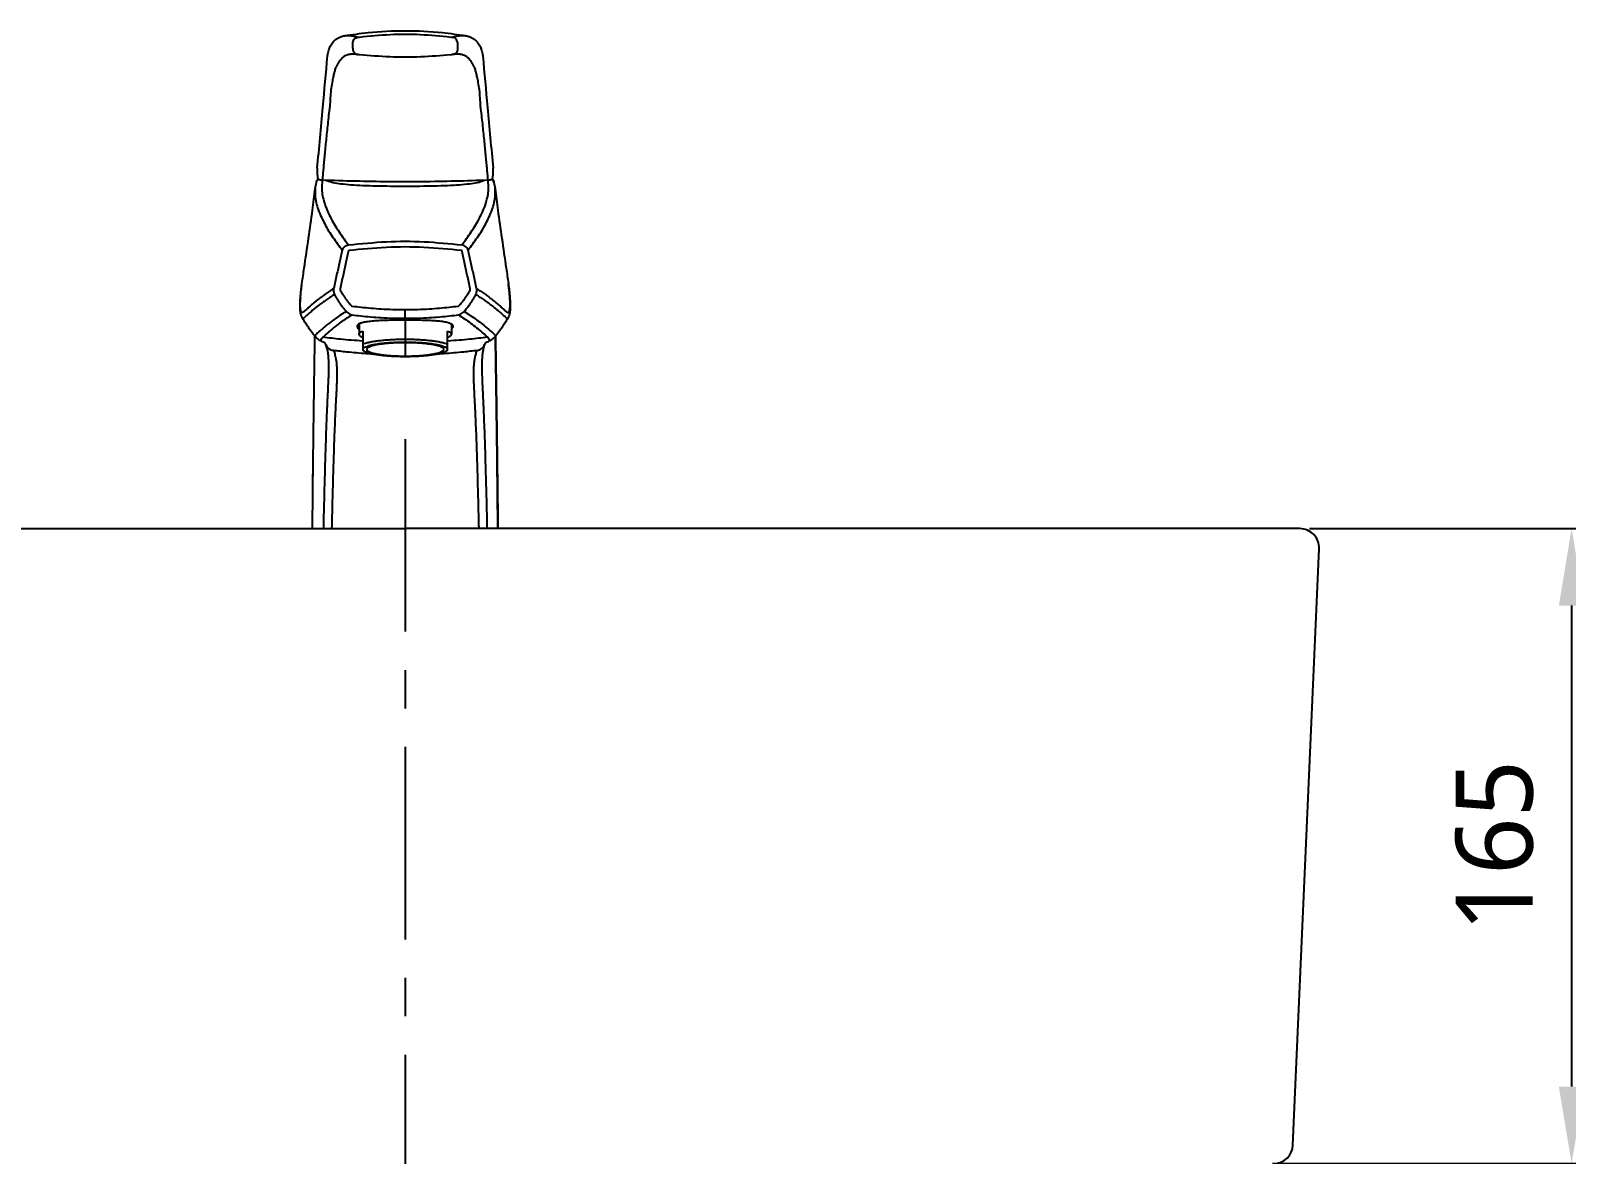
# Model space of a CAD drawing. Extents: x 0 to 3100, y 0 to 2191.
# Drawn here: x 1102.7 to 1501.7, y 717 to 1009 of the extents above; entities that cross this region are included whole.
import ezdxf

# ---------------------------------------------------------------- set-up
doc = ezdxf.new("R2010")
doc.units = 0
doc.header["$LTSCALE"] = 20
doc.header["$MEASUREMENT"] = 0
doc.linetypes.add('CENTER', pattern=[2, 1.25, -0.25, 0.25, -0.25])
doc.layers.get('0').update_dxf_attribs({"linetype": 'CONTINUOUS'})
doc.layers.get('DEFPOINTS').update_dxf_attribs({"linetype": 'CONTINUOUS'})
doc.layers.add('3', color=3, linetype='CONTINUOUS')
doc.layers.add('7', color=7, linetype='CONTINUOUS')
doc.styles.get("Standard").update_dxf_attribs({"font": 'NanumGothic.ttf'})
doc.dimstyles.get("Standard").update_dxf_attribs({"dimtxt": 2.5, "dimasz": 2, "dimexe": 2, "dimexo": 1, "dimgap": 1.5, "dimtad": 1, "dimdec": 0, "dimlfac": 10, "dimrnd": 0.5, "dimzin": 0, "dimdsep": 46, "dimtxsty": 'Standard', "dimcen": 0, "dimclrt": 2, "dimadec": 0, "dimazin": 0, "dimtfac": 1, "dimtdec": 0, "dimtmove": 0, "dimatfit": 3, "dimfxl": 1, "dimtolj": 1, "dimtzin": 0, "dimarcsym": 0})

# ---------------------------------------------------------------- blocks, each defined once
blk = doc.blocks.new('*D18')
at = {"color": 3, "lineweight": -2, "transparency": 16777216}
for p, q in [((1435, 879.64), (1721.5, 879.64)), ((1701.5, 859.64), (1701.5, 139.67)), ((1500, 119.67), (1721.5, 119.67))]:
    blk.add_line(p, q, dxfattribs=at)
at = {"color": 3, "transparency": 16777216}
for points in [[(1698.17, 859.64), (1704.84, 859.64), (1701.5, 879.64)], [(1698.17, 139.67), (1704.84, 139.67), (1701.5, 119.67)]]:
    blk.add_solid(points, dxfattribs=at)
at = {"layer": 'DEFPOINTS', "color": 0, "transparency": 16777216}
for p in [(1435, 879.64), (1500, 119.67), (1701.5, 119.67)]:
    blk.add_point(p, dxfattribs=at)
at = {"color": 2, "transparency": 16777216, "insert": (1681.5, 499.65), "char_height": 20, "attachment_point": 5, "rotation": 90}
blk.add_mtext('\\A1;760', dxfattribs=at)
blk = doc.blocks.new('*D19')
at = {"color": 3, "lineweight": -2, "transparency": 16777216}
for p, q in [((1435, 879.64), (1523.14, 879.64)), ((1503.14, 859.64), (1503.14, 734.64)), ((1425.37, 714.64), (1523.14, 714.64))]:
    blk.add_line(p, q, dxfattribs=at)
at = {"color": 3, "transparency": 16777216}
for points in [[(1499.81, 859.64), (1506.48, 859.64), (1503.14, 879.64)], [(1499.81, 734.64), (1506.48, 734.64), (1503.14, 714.64)]]:
    blk.add_solid(points, dxfattribs=at)
at = {"layer": 'DEFPOINTS', "color": 0, "transparency": 16777216}
for p in [(1435, 879.64), (1425.37, 714.64), (1503.14, 714.64)]:
    blk.add_point(p, dxfattribs=at)
at = {"color": 2, "transparency": 16777216, "insert": (1483.14, 797.14), "char_height": 20, "attachment_point": 5, "rotation": 90}
blk.add_mtext('\\A1;165', dxfattribs=at)
blk = doc.blocks.new('*D48')
at = {"layer": '3', "color": 3, "lineweight": -2, "transparency": 16777216}
for p, q in [((1435, 879.64), (1640.08, 879.64)), ((1627.08, 599.62), (1627.08, 859.64)), ((1307.63, 579.62), (1640.08, 579.62))]:
    blk.add_line(p, q, dxfattribs=at)
at = {"layer": '3', "color": 3, "transparency": 16777216}
for points in [[(1623.74, 859.64), (1630.41, 859.64), (1627.08, 879.64)], [(1623.74, 599.62), (1630.41, 599.62), (1627.08, 579.62)]]:
    blk.add_solid(points, dxfattribs=at)
at = {"layer": 'DEFPOINTS', "color": 0, "transparency": 16777216}
for p in [(1435, 879.64), (1627.08, 879.64), (1307.63, 579.62)]:
    blk.add_point(p, dxfattribs=at)
at = {"layer": '3', "color": 2, "transparency": 16777216, "insert": (1607.08, 729.63), "char_height": 20, "attachment_point": 5, "rotation": 90}
blk.add_mtext('\\A1;300', dxfattribs=at)
blk = doc.blocks.new('*D49')
at = {"layer": '3', "color": 3, "lineweight": -2, "transparency": 16777216}
for p, q in [((1435, 879.64), (1571.89, 879.64)), ((1558.89, 539.62), (1558.89, 859.64)), ((1224.77, 519.62), (1571.89, 519.62))]:
    blk.add_line(p, q, dxfattribs=at)
at = {"layer": '3', "color": 3, "transparency": 16777216}
for points in [[(1555.55, 859.64), (1562.22, 859.64), (1558.89, 879.64)], [(1555.55, 539.62), (1562.22, 539.62), (1558.89, 519.62)]]:
    blk.add_solid(points, dxfattribs=at)
at = {"layer": 'DEFPOINTS', "color": 0, "transparency": 16777216}
for p in [(1435, 879.64), (1558.89, 879.64), (1224.77, 519.62)]:
    blk.add_point(p, dxfattribs=at)
at = {"layer": '3', "color": 2, "transparency": 16777216, "insert": (1538.89, 699.63), "char_height": 20, "attachment_point": 5, "rotation": 90}
blk.add_mtext('\\A1;360', dxfattribs=at)

msp = doc.modelspace()

# ---------------------------------------------------------------- linework, layer by layer
at = {"color": 2, "linetype": 'CENTER', "ltscale": 2}
msp.add_line((1200, 902.89281, 44.71601), (1200, 422.35866, 44.71601), dxfattribs=at)
at = {"color": 7}
for p, q in [((967.5, 879.64281, 44.71601), (1200, 879.64281, 44.71601)), ((1432.5, 879.64281, 44.71601), (1200, 879.64281, 44.71601)), ((1430.70933, 719.42411, 44.71601), (1437.49522, 874.42411, 44.71601))]:
    msp.add_line(p, q, dxfattribs=at)
for centre, start, end in [((1432.5, 874.64281, 44.71601), 357.4931953, 90), ((1425.71411, 719.64281, 44.71601), 270, 357.4931953)]:
    msp.add_arc(centre, 5, start, end, dxfattribs=at)
at = {"layer": '7'}
for p, q in [((1187.18917, 1002.90912, 44.71601), (1187.18688, 1002.90938, 44.71601)), ((1187.6079, 1002.85031, 44.71601), (1187.60895, 1002.85014, 44.71601)), ((1212.39199, 1002.85031, 44.71601), (1212.39105, 1002.85015, 44.71601)), ((1212.81315, 1002.9094, 44.71601), (1212.81095, 1002.90916, 44.71601)), ((1220.16413, 1002.51776, 44.71601), (1220.16612, 1002.49998, 44.71601)), ((1176.63197, 968.00033, 44.71601), (1176.63184, 967.99925, 44.71601)), ((1176.9496, 969.64012, 44.71601), (1176.95173, 969.64784, 44.71601)), ((1223.05039, 969.64014, 44.71601), (1223.04839, 969.64742, 44.71601)), ((1223.36816, 967.99926, 44.71601), (1223.36803, 968.00034, 44.71601)), ((1173.18209, 943.36229, 44.71601), (1173.18271, 943.36661, 44.71601)), ((1226.81743, 943.36565, 44.71601), (1226.81729, 943.36661, 44.71601)), ((1172.77182, 939.46341, 44.71601), (1172.77176, 939.46246, 44.71601)), ((1172.79635, 939.67907, 44.71601), (1172.77182, 939.46341, 44.71601)), ((1227.2282, 939.46311, 44.71601), (1227.20367, 939.67879, 44.71601)), ((1227.22825, 939.46221, 44.71601), (1227.2282, 939.46311, 44.71601)), ((1173.37417, 934.1679, 44.71601), (1173.374, 934.16816, 44.71601)), ((1200, 934.30032, 44.71601), (1200, 936.57038, 44.71601)), ((1200, 934.30032, 44.71601), (1200, 924.31508, 44.71601)), ((1226.62584, 934.16793, 44.71601), (1226.62603, 934.16822, 44.71601)), ((1188, 932.82612, 44.71601), (1188, 930.16444, 44.71601)), ((1189, 930.99723, 44.71601), (1189, 926.22521, 44.71601)), ((1211, 926.22521, 44.71601), (1211, 930.99723, 44.71601)), ((1212, 932.82541, 44.71601), (1212, 930.16444, 44.71601)), ((1176.71248, 929.48559, 44.71601), (1176.71318, 929.48475, 44.71601)), ((1179.34623, 927.52248, 44.71601), (1179.35001, 927.51269, 44.71601)), ((1179.36756, 927.46642, 44.71601), (1179.37043, 927.45875, 44.71601)), ((1179.72696, 926.25267, 44.71601), (1179.73796, 926.20145, 44.71601)), ((1220.27305, 926.25266, 44.71601), (1220.26282, 926.2051, 44.71601)), ((1220.62957, 927.45875, 44.71601), (1220.63238, 927.46626, 44.71601)), ((1220.65017, 927.51315, 44.71601), (1220.65378, 927.52252, 44.71601)), ((1223.28751, 929.48558, 44.71601), (1223.28687, 929.48483, 44.71601))]:
    msp.add_line(p, q, dxfattribs=at)
for points in [[(1179.86705, 1002.75991, 44.71601), (1179.98239, 1003.38516, 44.71601), (1180.1387, 1003.97172, 44.71601), (1180.33884, 1004.53407, 44.71601), (1180.59133, 1005.08178, 44.71601), (1180.90815, 1005.61719, 44.71601), (1181.30275, 1006.13445, 44.71601), (1181.77846, 1006.6119, 44.71601), (1182.33686, 1007.03123, 44.71601), (1182.97692, 1007.37602, 44.71601), (1183.69226, 1007.63144, 44.71601), (1184.27104, 1007.75819, 44.71601)], [(1184.27106, 1007.75819, 44.71601), (1190.34912, 1008.56399, 44.71601), (1200.01063, 1009.04882, 44.71601), (1209.67199, 1008.56187, 44.71601), (1215.72894, 1007.75819, 44.71601)], [(1184.27106, 1007.7582, 44.71601), (1184.55118, 1007.79564, 44.71601), (1185.14929, 1007.82314, 44.71601), (1185.85138, 1007.77892, 44.71601), (1186.68427, 1007.6412, 44.71601), (1187.69269, 1007.37812, 44.71601)], [(1186.37945, 1004.47, 44.71601), (1186.39409, 1005.24945, 44.71601), (1186.4087, 1006.03906, 44.71601)], [(1186.4087, 1006.03906, 44.71601), (1186.54085, 1006.52029, 44.71601), (1186.8218, 1006.93215, 44.71601), (1187.22046, 1007.22905, 44.71601), (1187.69269, 1007.37812, 44.71601)], [(1187.69269, 1007.37812, 44.71601), (1187.72515, 1007.37416, 44.71601), (1187.78287, 1007.37426, 44.71601), (1187.86225, 1007.37841, 44.71601), (1187.95736, 1007.38616, 44.71601), (1188.06075, 1007.39668, 44.71601), (1188.16576, 1007.40908, 44.71601)], [(1188.16576, 1007.40908, 44.71601), (1196.0662, 1008.06847, 44.71601), (1203.93378, 1008.06848, 44.71601), (1211.83424, 1007.40908, 44.71601)], [(1211.83424, 1007.40908, 44.71601), (1211.93925, 1007.39668, 44.71601), (1212.04264, 1007.38616, 44.71601), (1212.13775, 1007.37841, 44.71601), (1212.21713, 1007.37426, 44.71601), (1212.27485, 1007.37416, 44.71601), (1212.30731, 1007.37812, 44.71601)], [(1212.30731, 1007.37812, 44.71601), (1213.31872, 1007.64184, 44.71601), (1214.15084, 1007.77917, 44.71601), (1214.85035, 1007.82314, 44.71601), (1215.44552, 1007.79598, 44.71601), (1215.72894, 1007.7582, 44.71601)], [(1213.5913, 1006.03906, 44.71601), (1213.45915, 1006.5203, 44.71601), (1213.1782, 1006.93216, 44.71601), (1212.77954, 1007.22906, 44.71601), (1212.30731, 1007.37812, 44.71601)], [(1213.5913, 1006.03906, 44.71601), (1213.60591, 1005.24938, 44.71601), (1213.62055, 1004.47002, 44.71601)], [(1215.72896, 1007.75819, 44.71601), (1216.3078, 1007.63143, 44.71601), (1217.02316, 1007.37598, 44.71601), (1217.66323, 1007.03118, 44.71601), (1218.22162, 1006.61182, 44.71601), (1218.69733, 1006.13436, 44.71601), (1219.09189, 1005.61713, 44.71601), (1219.40866, 1005.0818, 44.71601), (1219.66112, 1004.53416, 44.71601), (1219.86125, 1003.97189, 44.71601), (1220.01756, 1003.38538, 44.71601), (1220.13291, 1002.76014, 44.71601)], [(1177.14876, 973.29082, 44.71601), (1178.61586, 989.11336, 44.71601), (1179.83382, 1002.50001, 44.71601)], [(1179.83382, 1002.50001, 44.71601), (1179.83583, 1002.51777, 44.71601)], [(1179.83388, 1002.49999, 44.71601), (1179.83587, 1002.51776, 44.71601)], [(1179.83396, 1002.49999, 44.71601), (1179.83877, 1002.5425, 44.71601)], [(1179.83587, 1002.51776, 44.71601), (1179.83842, 1002.53993, 44.71601)], [(1179.83842, 1002.53993, 44.71601), (1179.83888, 1002.54392, 44.71601)], [(1179.83877, 1002.5425, 44.71601), (1179.86705, 1002.75991, 44.71601)], [(1179.83888, 1002.54392, 44.71601), (1179.84248, 1002.57397, 44.71601), (1179.85666, 1002.68226, 44.71601), (1179.85973, 1002.70399, 44.71601)], [(1179.85973, 1002.70399, 44.71601), (1179.87402, 1002.79891, 44.71601)], [(1187.18689, 1002.90948, 44.71601), (1186.59743, 1002.95276, 44.71601), (1185.68262, 1002.90894, 44.71601), (1184.91418, 1002.72436, 44.71601), (1184.26141, 1002.41894, 44.71601), (1183.69952, 1002.01068, 44.71601), (1183.21009, 1001.51488, 44.71601), (1182.78309, 1000.94991, 44.71601), (1182.41151, 1000.33678, 44.71601), (1182.08948, 999.69798, 44.71601)], [(1186.37945, 1004.47, 44.71601), (1186.40639, 1004.00516, 44.71601), (1186.57316, 1003.57163, 44.71601), (1186.86366, 1003.21122, 44.71601), (1187.24987, 1002.9587, 44.71601), (1187.39366, 1002.90314, 44.71601)], [(1187.60895, 1002.85014, 44.71601), (1187.18848, 1002.9092, 44.71601)], [(1187.39366, 1002.90314, 44.71601), (1187.60791, 1002.85035, 44.71601)], [(1188.16269, 1002.78406, 44.71601), (1188.08825, 1002.79198, 44.71601), (1187.95642, 1002.80644, 44.71601), (1187.84895, 1002.81871, 44.71601), (1187.7657, 1002.82862, 44.71601), (1187.7024, 1002.83657, 44.71601), (1187.64997, 1002.84375, 44.71601), (1187.6079, 1002.85031, 44.71601)], [(1211.8373, 1002.78408, 44.71601), (1204.04986, 1002.2339, 44.71601), (1195.97059, 1002.23314, 44.71601), (1188.16269, 1002.78406, 44.71601)], [(1212.39199, 1002.85031, 44.71601), (1212.37618, 1002.84774, 44.71601), (1212.32624, 1002.84041, 44.71601), (1212.2753, 1002.83373, 44.71601), (1212.21167, 1002.8259, 44.71601), (1212.13, 1002.81628, 44.71601), (1212.02776, 1002.8047, 44.71601), (1211.90536, 1002.79131, 44.71601), (1211.8373, 1002.78408, 44.71601)], [(1212.81162, 1002.90923, 44.71601), (1212.39105, 1002.85016, 44.71601)], [(1212.60632, 1002.90315, 44.71601), (1212.39198, 1002.85034, 44.71601)], [(1213.62054, 1004.47002, 44.71601), (1213.5936, 1004.00518, 44.71601), (1213.42684, 1003.57164, 44.71601), (1213.13633, 1003.21123, 44.71601), (1212.75012, 1002.95871, 44.71601), (1212.60632, 1002.90315, 44.71601)], [(1217.91052, 999.69799, 44.71601), (1217.58848, 1000.33678, 44.71601), (1217.2169, 1000.94991, 44.71601), (1216.78991, 1001.51488, 44.71601), (1216.30047, 1002.01068, 44.71601), (1215.73858, 1002.41895, 44.71601), (1215.08581, 1002.72437, 44.71601), (1214.31736, 1002.90895, 44.71601), (1213.40256, 1002.95277, 44.71601), (1212.81313, 1002.9095, 44.71601)], [(1220.12385, 1002.81228, 44.71601), (1220.14018, 1002.70457, 44.71601)], [(1220.13291, 1002.76014, 44.71601), (1220.16406, 1002.51776, 44.71601)], [(1220.14018, 1002.70457, 44.71601), (1220.14159, 1002.69471, 44.71601), (1220.15609, 1002.58553, 44.71601), (1220.16106, 1002.5444, 44.71601)], [(1220.16106, 1002.5444, 44.71601), (1220.16248, 1002.53218, 44.71601)], [(1220.16248, 1002.53218, 44.71601), (1220.16413, 1002.51776, 44.71601)], [(1220.16406, 1002.51776, 44.71601), (1220.16604, 1002.49998, 44.71601)], [(1220.16417, 1002.51777, 44.71601), (1220.16618, 1002.5, 44.71601)], [(1220.16618, 1002.5, 44.71601), (1221.38414, 989.11336, 44.71601), (1222.85124, 973.29082, 44.71601)], [(1182.08964, 999.69904, 44.71601), (1181.93008, 999.36653, 44.71601), (1181.74416, 998.84599, 44.71601), (1181.52874, 998.08157, 44.71601), (1181.28175, 997.00857, 44.71601), (1181.00281, 995.55582, 44.71601), (1180.69917, 993.68445, 44.71601), (1180.39127, 989.45949, 44.71601), (1180.10413, 987.04541, 44.71601)], [(1219.89585, 987.04555, 44.71601), (1219.60868, 989.45987, 44.71601), (1219.30085, 993.6843, 44.71601), (1218.99727, 995.55539, 44.71601), (1218.71833, 997.00818, 44.71601), (1218.47131, 998.08135, 44.71601), (1218.25585, 998.84593, 44.71601), (1218.06991, 999.36655, 44.71601), (1217.91035, 999.69905, 44.71601)], [(1180.10417, 987.04548, 44.71601), (1179.85984, 984.80087, 44.71601), (1179.63325, 982.64507, 44.71601), (1179.42331, 980.58261, 44.71601), (1179.22907, 978.61615, 44.71601), (1179.04965, 976.74763, 44.71601), (1178.88427, 974.97888, 44.71601), (1178.73219, 973.31152, 44.71601), (1178.59278, 971.74683, 44.71601), (1178.46541, 970.28588, 44.71601)], [(1221.53459, 970.28588, 44.71601), (1221.40663, 971.75357, 44.71601), (1221.26675, 973.32328, 44.71601), (1221.11434, 974.99396, 44.71601), (1220.94876, 976.76433, 44.71601), (1220.76931, 978.63279, 44.71601), (1220.5752, 980.59752, 44.71601), (1220.36555, 982.65661, 44.71601), (1220.13946, 984.80742, 44.71601), (1219.89581, 987.04562, 44.71601)], [(1176.9519, 969.64779, 44.71601), (1177.05453, 969.931, 44.71601), (1177.16146, 970.13396, 44.71601)], [(1176.95195, 969.64777, 44.71601), (1176.99454, 969.79214, 44.71601), (1177.17185, 970.21904, 44.71601)], [(1177.14876, 973.29082, 44.71601), (1177.1331, 973.06634, 44.71601), (1177.12213, 972.788, 44.71601), (1177.1195, 972.51291, 44.71601), (1177.12421, 972.24001, 44.71601), (1177.13568, 971.96732, 44.71601), (1177.1537, 971.69175, 44.71601), (1177.17841, 971.41078, 44.71601), (1177.20997, 971.12377, 44.71601), (1177.2485, 970.83099, 44.71601), (1177.29413, 970.5328, 44.71601)], [(1177.16146, 970.13396, 44.71601), (1177.39659, 970.44698, 44.71601)], [(1177.17185, 970.21904, 44.71601), (1177.32898, 970.48574, 44.71601)], [(1177.29413, 970.5328, 44.71601), (1177.38835, 970.44915, 44.71601), (1177.63484, 970.37491, 44.71601), (1178.00938, 970.31821, 44.71601), (1178.46541, 970.28588, 44.71601)], [(1178.45327, 970.09161, 44.71601), (1178.32959, 967.90642, 44.71601), (1178.95817, 964.44707, 44.71601)], [(1178.48661, 970.28086, 44.71601), (1178.45327, 970.09161, 44.71601)], [(1178.46541, 970.28588, 44.71601), (1187.00664, 970.01533, 44.71601), (1195.66422, 969.87769, 44.71601), (1204.33936, 969.87771, 44.71601), (1212.99569, 970.01538, 44.71601), (1221.53459, 970.28588, 44.71601)], [(1179.3534, 970.23534, 44.71601), (1179.69741, 970.08688, 44.71601), (1181.16006, 969.6418, 44.71601), (1183.25307, 969.28975, 44.71601), (1185.88937, 969.03129, 44.71601), (1189.00076, 968.85373, 44.71601), (1192.46124, 968.74344, 44.71601), (1196.17495, 968.68456, 44.71601), (1200, 968.66636, 44.71601)], [(1200, 968.66636, 44.71601), (1203.8308, 968.68462, 44.71601), (1207.54834, 968.74366, 44.71601), (1211.00374, 968.85393, 44.71601), (1214.1057, 969.03092, 44.71601), (1216.73446, 969.28816, 44.71601), (1218.82665, 969.63884, 44.71601), (1220.29444, 970.08337, 44.71601), (1220.64758, 970.23526, 44.71601)], [(1221.04175, 964.44683, 44.71601), (1221.67051, 967.90846, 44.71601), (1221.5466, 970.09242, 44.71601)], [(1221.5466, 970.09242, 44.71601), (1221.51339, 970.28086, 44.71601)], [(1221.53459, 970.28588, 44.71601), (1221.99063, 970.31821, 44.71601), (1222.36516, 970.37491, 44.71601), (1222.61165, 970.44915, 44.71601), (1222.70587, 970.5328, 44.71601)], [(1222.83853, 970.13396, 44.71601), (1222.60341, 970.44698, 44.71601)], [(1222.67604, 970.47812, 44.71601), (1222.83795, 970.19994, 44.71601)], [(1222.70587, 970.5328, 44.71601), (1222.75268, 970.83931, 44.71601), (1222.79192, 971.13951, 44.71601), (1222.82365, 971.43179, 44.71601), (1222.84804, 971.71478, 44.71601), (1222.86549, 971.98926, 44.71601), (1222.87637, 972.26007, 44.71601), (1222.88057, 972.53204, 44.71601), (1222.87743, 972.80583, 44.71601), (1222.86609, 973.08073, 44.71601), (1222.85124, 973.29082, 44.71601)], [(1222.83795, 970.19994, 44.71601), (1223.01009, 969.77762, 44.71601), (1223.04813, 969.64734, 44.71601)], [(1223.04821, 969.64737, 44.71601), (1222.94547, 969.931, 44.71601), (1222.83853, 970.13396, 44.71601)], [(1173.1827, 943.36661, 44.71601), (1173.75287, 947.3313, 44.71601), (1174.89263, 955.12782, 44.71601), (1175.92608, 962.45097, 44.71601), (1176.63202, 967.99928, 44.71601)], [(1176.63396, 967.99901, 44.71601), (1176.5946, 966.27071, 44.71601), (1177.40999, 962.54158, 44.71601), (1178.22191, 960.55181, 44.71601)], [(1176.6317, 967.99802, 44.71601), (1176.63689, 968.0414, 44.71601), (1176.94961, 969.64012, 44.71601)], [(1221.77809, 960.5518, 44.71601), (1222.59096, 962.54429, 44.71601), (1223.40553, 966.27266, 44.71601), (1223.36605, 967.99901, 44.71601)], [(1223.05039, 969.64014, 44.71601), (1223.3637, 968.03652, 44.71601), (1223.3683, 967.99801, 44.71601)], [(1223.36798, 967.99928, 44.71601), (1224.07392, 962.451, 44.71601), (1225.10736, 955.12789, 44.71601), (1226.24711, 947.33141, 44.71601), (1226.8173, 943.36661, 44.71601)], [(1178.95817, 964.44707, 44.71601), (1179.08301, 964.05236, 44.71601), (1180.70721, 960.29766, 44.71601), (1182.83952, 956.74912, 44.71601), (1185.24658, 953.38463, 44.71601)], [(1214.75342, 953.38463, 44.71601), (1217.16097, 956.74985, 44.71601), (1219.29385, 960.29966, 44.71601), (1220.9179, 964.05514, 44.71601), (1221.04175, 964.44683, 44.71601)], [(1178.22191, 960.55181, 44.71601), (1178.2275, 960.53973, 44.71601)], [(1178.2275, 960.53973, 44.71601), (1179.0782, 958.85362, 44.71601), (1181.2337, 955.34218, 44.71601), (1183.64692, 952.00455, 44.71601)], [(1216.35309, 952.00455, 44.71601), (1218.76679, 955.3429, 44.71601), (1220.92288, 958.8556, 44.71601), (1221.77205, 960.53874, 44.71601)], [(1221.77205, 960.53874, 44.71601), (1221.77809, 960.5518, 44.71601)], [(1185.24661, 953.38442, 44.71601), (1195.092, 954.20674, 44.71601), (1204.91077, 954.20662, 44.71601), (1214.75339, 953.38442, 44.71601)], [(1183.64673, 952.00406, 44.71601), (1182.92674, 948.83798, 44.71601), (1182.18783, 945.52134, 44.71601), (1181.43368, 942.04893, 44.71601)], [(1185.31544, 951.99454, 44.71601), (1184.59219, 948.80302, 44.71601), (1183.85018, 945.45932, 44.71601), (1183.09322, 941.95888, 44.71601)], [(1183.64675, 952.00406, 44.71601), (1183.88767, 952.49736, 44.71601), (1184.2545, 952.91229, 44.71601), (1184.72, 953.21621, 44.71601), (1185.24657, 953.38462, 44.71601)], [(1185.3155, 951.99431, 44.71601), (1195.11559, 952.80897, 44.71601), (1204.88717, 952.80885, 44.71601), (1214.6845, 951.99431, 44.71601)], [(1216.90678, 941.95888, 44.71601), (1216.14977, 945.45956, 44.71601), (1215.40775, 948.80329, 44.71601), (1214.68456, 951.99454, 44.71601)], [(1216.35325, 952.00406, 44.71601), (1216.11233, 952.49736, 44.71601), (1215.74551, 952.91229, 44.71601), (1215.28, 953.21621, 44.71601), (1214.75343, 953.38462, 44.71601)], [(1218.56632, 942.04893, 44.71601), (1217.81211, 945.52157, 44.71601), (1217.0732, 948.83825, 44.71601), (1216.35327, 952.00406, 44.71601)], [(1172.78602, 939.6798, 44.71601), (1172.96511, 941.64899, 44.71601), (1173.18209, 943.36235, 44.71601)], [(1172.79635, 939.67907, 44.71601), (1172.84889, 940.40996, 44.71601), (1172.92343, 941.23079, 44.71601), (1173.0233, 942.14378, 44.71601), (1173.15367, 943.15904, 44.71601), (1173.18209, 943.36229, 44.71601)], [(1181.43368, 942.04893, 44.71601), (1180.25459, 941.26873, 44.71601), (1179.21847, 940.54957, 44.71601), (1178.30983, 939.88936, 44.71601), (1177.51384, 939.28493, 44.71601), (1176.81521, 938.73129, 44.71601), (1176.20057, 938.22528, 44.71601), (1175.65833, 937.76476, 44.71601), (1175.18014, 937.34808, 44.71601), (1174.76088, 936.97492, 44.71601), (1174.39605, 936.64641, 44.71601), (1174.08146, 936.36516, 44.71601), (1173.81266, 936.1312, 44.71601)], [(1181.43367, 942.04893, 44.71601), (1181.39047, 941.73284, 44.71601), (1181.38883, 941.41431, 44.71601), (1181.42814, 941.09829, 44.71601), (1181.50736, 940.78962, 44.71601), (1181.62499, 940.4929, 44.71601)], [(1183.09322, 941.95888, 44.71601), (1183.08416, 941.89452, 44.71601), (1183.0842, 941.8301, 44.71601), (1183.09321, 941.7666, 44.71601), (1183.11095, 941.705, 44.71601), (1183.13708, 941.6462, 44.71601)], [(1216.86292, 941.6462, 44.71601), (1216.88904, 941.70495, 44.71601), (1216.90678, 941.76653, 44.71601), (1216.91579, 941.83002, 44.71601), (1216.91584, 941.89447, 44.71601), (1216.90678, 941.95888, 44.71601)], [(1218.37501, 940.4929, 44.71601), (1218.49257, 940.78938, 44.71601), (1218.57179, 941.09793, 44.71601), (1218.61115, 941.41394, 44.71601), (1218.60954, 941.73259, 44.71601), (1218.56632, 942.04893, 44.71601)], [(1218.56633, 942.04893, 44.71601), (1219.7537, 941.26311, 44.71601), (1220.79525, 940.53982, 44.71601), (1221.70691, 939.87692, 44.71601), (1222.50393, 939.27114, 44.71601), (1223.20211, 938.71727, 44.71601), (1223.81525, 938.21203, 44.71601), (1224.35537, 937.75296, 44.71601), (1224.83107, 937.3382, 44.71601), (1225.24764, 936.96726, 44.71601), (1225.60964, 936.64129, 44.71601), (1225.92136, 936.36267, 44.71601), (1226.18734, 936.1312, 44.71601)], [(1227.20367, 939.67879, 44.71601), (1227.15104, 940.41078, 44.71601), (1227.07636, 941.23287, 44.71601), (1226.97631, 942.14707, 44.71601), (1226.84567, 943.16385, 44.71601), (1226.81743, 943.36565, 44.71601)], [(1226.81744, 943.36572, 44.71601), (1227.04571, 941.55066, 44.71601), (1227.214, 939.67951, 44.71601)], [(1173.374, 934.16813, 44.71601), (1173.05652, 934.79614, 44.71601), (1172.87272, 935.43164, 44.71601), (1172.77731, 936.03365, 44.71601), (1172.72742, 936.65479, 44.71601), (1172.70747, 937.31682, 44.71601), (1172.7111, 938.02953, 44.71601), (1172.73568, 938.79236, 44.71601), (1172.76369, 939.33066, 44.71601)], [(1173.81266, 936.1312, 44.71601), (1173.61889, 935.97408, 44.71601), (1173.42421, 935.84835, 44.71601), (1173.23567, 935.79386, 44.71601), (1173.06269, 935.86279, 44.71601), (1172.91594, 936.11847, 44.71601), (1172.80744, 936.61761, 44.71601), (1172.74809, 937.3946, 44.71601), (1172.74357, 938.42661, 44.71601), (1172.77192, 939.2382, 44.71601)], [(1172.76369, 939.33066, 44.71601), (1172.77183, 939.46341, 44.71601)], [(1172.77174, 939.46247, 44.71601), (1172.78602, 939.6798, 44.71601)], [(1172.77192, 939.2382, 44.71601), (1172.79635, 939.67907, 44.71601)], [(1181.62499, 940.4929, 44.71601), (1180.44826, 939.73178, 44.71601), (1179.41403, 939.02947, 44.71601), (1178.50697, 938.38414, 44.71601), (1177.7123, 937.79306, 44.71601), (1177.01466, 937.25147, 44.71601), (1176.40059, 936.75598, 44.71601), (1175.85858, 936.30479, 44.71601), (1175.38034, 935.89655, 44.71601), (1174.96077, 935.53113, 44.71601), (1174.59523, 935.20902, 44.71601), (1174.27947, 934.93317, 44.71601), (1174.00906, 934.70412, 44.71601)], [(1181.62499, 940.4929, 44.71601), (1181.98557, 939.82989, 44.71601), (1182.36849, 939.17685, 44.71601), (1182.77517, 938.53454, 44.71601), (1183.20702, 937.90406, 44.71601), (1183.66518, 937.28686, 44.71601), (1184.1508, 936.68444, 44.71601), (1184.66509, 936.09843, 44.71601)], [(1183.13708, 941.6462, 44.71601), (1183.47511, 941.03071, 44.71601), (1183.83224, 940.4279, 44.71601), (1184.20951, 939.83853, 44.71601), (1184.60798, 939.26349, 44.71601), (1185.02863, 938.70376, 44.71601), (1185.47216, 938.16069, 44.71601), (1185.93925, 937.63585, 44.71601)], [(1214.06074, 937.63585, 44.71601), (1214.52821, 938.16112, 44.71601), (1214.97195, 938.70451, 44.71601), (1215.39269, 939.26442, 44.71601), (1215.79113, 939.83949, 44.71601), (1216.16827, 940.42873, 44.71601), (1216.52518, 941.03122, 44.71601), (1216.86292, 941.6462, 44.71601)], [(1215.3349, 936.09843, 44.71601), (1215.8496, 936.68492, 44.71601), (1216.33546, 937.28769, 44.71601), (1216.79371, 937.90508, 44.71601), (1217.22552, 938.53559, 44.71601), (1217.63206, 939.17774, 44.71601), (1218.01474, 939.83044, 44.71601), (1218.37501, 940.4929, 44.71601)], [(1218.375, 940.49289, 44.71601), (1219.56001, 939.72629, 44.71601), (1220.59966, 939.01994, 44.71601), (1221.50973, 938.37197, 44.71601), (1222.30545, 937.77956, 44.71601), (1223.00264, 937.23775, 44.71601), (1223.61522, 936.743, 44.71601), (1224.15512, 936.29322, 44.71601), (1224.63088, 935.88687, 44.71601), (1225.04777, 935.52363, 44.71601), (1225.41048, 935.204, 44.71601), (1225.72336, 934.93074, 44.71601), (1225.99094, 934.70412, 44.71601)], [(1226.18734, 936.1312, 44.71601), (1226.38174, 935.97361, 44.71601), (1226.57689, 935.8478, 44.71601), (1226.76554, 935.79385, 44.71601), (1226.9383, 935.86372, 44.71601), (1227.08468, 936.12026, 44.71601), (1227.19291, 936.6202, 44.71601), (1227.25201, 937.39757, 44.71601), (1227.25638, 938.42866, 44.71601), (1227.22805, 939.23885, 44.71601)], [(1227.23637, 939.32972, 44.71601), (1227.26442, 938.79002, 44.71601), (1227.28898, 938.025, 44.71601), (1227.29245, 937.31011, 44.71601), (1227.2721, 936.64578, 44.71601), (1227.22137, 936.02203, 44.71601), (1227.12409, 935.41667, 44.71601), (1226.93564, 934.77576, 44.71601), (1226.62602, 934.16816, 44.71601)], [(1227.22805, 939.23885, 44.71601), (1227.20367, 939.67879, 44.71601)], [(1227.214, 939.67951, 44.71601), (1227.22827, 939.46221, 44.71601)], [(1227.22819, 939.46311, 44.71601), (1227.23637, 939.32972, 44.71601)], [(1176.71251, 929.48558, 44.71601), (1176.12535, 930.20514, 44.71601), (1175.4212, 931.13061, 44.71601), (1174.75922, 932.06715, 44.71601), (1174.14969, 932.97844, 44.71601), (1173.56897, 933.86915, 44.71601), (1173.37424, 934.16779, 44.71601)], [(1174.00913, 934.70405, 44.71601), (1173.81563, 934.54329, 44.71601), (1173.63381, 934.38124, 44.71601), (1173.48518, 934.23599, 44.71601), (1173.39158, 934.16023, 44.71601), (1173.38074, 934.17155, 44.71601)], [(1184.66509, 936.09843, 44.71601), (1183.12965, 935.09779, 44.71601), (1181.80782, 934.18053, 44.71601), (1180.66578, 933.33809, 44.71601), (1179.67953, 932.56714, 44.71601), (1178.83631, 931.87185, 44.71601), (1178.11614, 931.2528, 44.71601), (1177.50403, 930.72149, 44.71601), (1176.99858, 930.28993, 44.71601)], [(1186.15811, 935.21618, 44.71601), (1184.62985, 934.21389, 44.71601), (1183.31827, 933.29464, 44.71601), (1182.18893, 932.45, 44.71601), (1181.2173, 931.67649, 44.71601), (1180.38848, 930.97902, 44.71601), (1179.68157, 930.35755, 44.71601), (1179.08071, 929.8229, 44.71601), (1178.58447, 929.38742, 44.71601)], [(1184.66512, 936.09846, 44.71601), (1185.09143, 935.6906, 44.71601), (1185.59838, 935.39095, 44.71601), (1186.15812, 935.21621, 44.71601)], [(1185.93925, 937.63585, 44.71601), (1186.03232, 937.55723, 44.71601), (1186.143, 937.50138, 44.71601), (1186.26527, 937.47141, 44.71601)], [(1186.15811, 935.21618, 44.71601), (1188.46951, 934.93795, 44.71601), (1190.99399, 934.6911, 44.71601), (1193.7463, 934.49005, 44.71601), (1196.73942, 934.35245, 44.71601), (1200, 934.30032, 44.71601)], [(1186.26527, 937.47141, 44.71601), (1188.55927, 937.19826, 44.71601), (1191.06483, 936.95562, 44.71601), (1193.7965, 936.7577, 44.71601), (1196.76662, 936.62196, 44.71601), (1200, 936.57038, 44.71601)], [(1200, 933.82214, 44.71601), (1197.78807, 933.81196, 44.71601), (1195.55093, 933.77461, 44.71601), (1193.48246, 933.7007, 44.71601), (1191.7308, 933.58635, 44.71601), (1190.28591, 933.42701, 44.71601), (1189.07068, 933.20329, 44.71601), (1188.17645, 932.91497, 44.71601), (1187.64187, 932.56169, 44.71601), (1187.50599, 932.22768, 44.71601)], [(1200, 936.57038, 44.71601), (1203.23661, 936.62206, 44.71601), (1206.20815, 936.75798, 44.71601), (1208.93957, 936.956, 44.71601), (1211.44345, 937.19855, 44.71601), (1213.73471, 937.47141, 44.71601)], [(1200, 934.30032, 44.71601), (1203.26384, 934.35256, 44.71601), (1206.25839, 934.49033, 44.71601), (1209.01044, 934.69148, 44.71601), (1211.53324, 934.93825, 44.71601), (1213.84187, 935.21618, 44.71601)], [(1200, 933.82214, 44.71601), (1200, 934.06022, 44.71601), (1200, 934.30032, 44.71601)], [(1212.49168, 932.22735, 44.71601), (1212.37159, 932.54611, 44.71601), (1211.83918, 932.90795, 44.71601), (1210.92818, 933.20356, 44.71601), (1209.68439, 933.43118, 44.71601), (1208.22498, 933.5901, 44.71601), (1206.47825, 933.70261, 44.71601), (1204.42033, 933.77532, 44.71601), (1202.19642, 933.81211, 44.71601), (1200, 933.82214, 44.71601)], [(1213.73471, 937.47141, 44.71601), (1213.85698, 937.50139, 44.71601), (1213.96766, 937.55723, 44.71601), (1214.06074, 937.63585, 44.71601)], [(1213.84186, 935.21621, 44.71601), (1214.4016, 935.39095, 44.71601), (1214.90855, 935.6906, 44.71601), (1215.33485, 936.09847, 44.71601)], [(1213.84187, 935.21618, 44.71601), (1215.40969, 934.18702, 44.71601), (1216.99599, 933.065, 44.71601), (1218.56783, 931.85133, 44.71601), (1220.08597, 930.56439, 44.71601), (1221.41553, 929.38741, 44.71601)], [(1215.33489, 936.09843, 44.71601), (1216.91214, 935.06963, 44.71601), (1218.51275, 933.94912, 44.71601), (1220.10483, 932.73917, 44.71601), (1221.64885, 931.45709, 44.71601), (1223.0014, 930.28994, 44.71601)], [(1226.62577, 934.16779, 44.71601), (1226.43101, 933.86912, 44.71601), (1225.85028, 932.9784, 44.71601), (1225.24074, 932.0671, 44.71601), (1224.57875, 931.13055, 44.71601), (1223.87461, 930.20508, 44.71601), (1223.28749, 929.48558, 44.71601)], [(1225.99087, 934.70406, 44.71601), (1226.18499, 934.54276, 44.71601), (1226.36716, 934.38033, 44.71601), (1226.51564, 934.23518, 44.71601), (1226.60879, 934.16016, 44.71601), (1226.61957, 934.1714, 44.71601)], [(1176.95261, 930.25015, 44.71601), (1176.89162, 930.19509, 44.71601), (1176.82826, 930.13351, 44.71601), (1176.76499, 930.06457, 44.71601), (1176.70575, 929.98779, 44.71601), (1176.65553, 929.90343, 44.71601), (1176.6212, 929.81118, 44.71601), (1176.61203, 929.71067, 44.71601), (1176.63869, 929.60203, 44.71601), (1176.71248, 929.48559, 44.71601)], [(1176.99859, 930.28994, 44.71601), (1176.97537, 930.27029, 44.71601), (1176.95244, 930.25039, 44.71601)], [(1187.50599, 932.22768, 44.71601), (1187.50682, 932.15, 44.71601), (1187.81394, 931.68603, 44.71601), (1187.99848, 931.53872, 44.71601)], [(1188.00242, 930.16444, 44.71601), (1188.0207, 930.28677, 44.71601), (1188.18582, 930.52973, 44.71601), (1188.51377, 930.76764, 44.71601), (1189, 930.99723, 44.71601)], [(1189, 929.33166, 44.71601), (1188.51377, 929.56124, 44.71601), (1188.18582, 929.79915, 44.71601), (1188.0207, 930.04211, 44.71601), (1188.00242, 930.16444, 44.71601)], [(1211, 930.99723, 44.71601), (1211.48623, 930.76764, 44.71601), (1211.81418, 930.52973, 44.71601), (1211.9793, 930.28677, 44.71601), (1211.99758, 930.16444, 44.71601)], [(1211.99758, 930.16444, 44.71601), (1211.9793, 930.04211, 44.71601), (1211.81418, 929.79915, 44.71601), (1211.48623, 929.56124, 44.71601), (1211, 929.33166, 44.71601)], [(1212.00157, 931.54035, 44.71601), (1212.15965, 931.663, 44.71601), (1212.48891, 932.12858, 44.71601), (1212.49168, 932.22735, 44.71601)], [(1223.00141, 930.28994, 44.71601), (1223.02463, 930.27029, 44.71601), (1223.04757, 930.25039, 44.71601)], [(1223.04739, 930.25015, 44.71601), (1223.11185, 930.19186, 44.71601), (1223.1788, 930.12626, 44.71601), (1223.24524, 930.0524, 44.71601), (1223.30632, 929.9698, 44.71601), (1223.3559, 929.8788, 44.71601), (1223.38509, 929.77879, 44.71601), (1223.38256, 929.66974, 44.71601), (1223.33506, 929.55134, 44.71601), (1223.28758, 929.48552, 44.71601)], [(1176.44217, 922.83414, 44.71601), (1176.49694, 926.28176, 44.71601)], [(1176.44222, 922.83414, 44.71601), (1176.49697, 926.28176, 44.71601)], [(1176.49694, 926.28176, 44.71601), (1176.54943, 929.48734, 44.71601)], [(1176.49697, 926.28176, 44.71601), (1176.54945, 929.48737, 44.71601)], [(1176.54944, 929.48737, 44.71601), (1176.55258, 929.6764, 44.71601)], [(1176.54945, 929.48737, 44.71601), (1176.5526, 929.67675, 44.71601)], [(1179.243, 927.76916, 44.71601), (1179.17328, 927.82966, 44.71601), (1178.91693, 927.99443, 44.71601), (1178.51593, 928.21401, 44.71601), (1178.03519, 928.47097, 44.71601), (1177.50781, 928.78809, 44.71601), (1176.93166, 929.24973, 44.71601), (1176.71337, 929.48468, 44.71601)], [(1178.58229, 929.38946, 44.71601), (1178.5808, 929.38788, 44.71601), (1178.54231, 929.34788, 44.71601), (1177.94808, 928.51954, 44.71601)], [(1188.99974, 928.38128, 44.71601), (1188.79612, 928.39471, 44.71601), (1186.00103, 928.60417, 44.71601), (1183.20988, 928.86002, 44.71601), (1178.58447, 929.38741, 44.71601)], [(1179.28433, 927.70945, 44.71601), (1179.25231, 927.75821, 44.71601)], [(1179.35301, 927.51381, 44.71601), (1179.28433, 927.70945, 44.71601)], [(1179.36809, 927.46498, 44.71601), (1179.34623, 927.52248, 44.71601)], [(1179.35002, 927.51269, 44.71601), (1179.45016, 927.29062, 44.71601)], [(1179.44793, 927.24341, 44.71601), (1179.36746, 927.46638, 44.71601)], [(1179.37043, 927.45875, 44.71601), (1179.36873, 927.46326, 44.71601), (1179.36809, 927.46498, 44.71601)], [(1179.37044, 927.45876, 44.71601), (1179.80358, 926.73878, 44.71601), (1180.01481, 926.52757, 44.71601)], [(1179.73862, 926.2008, 44.71601), (1179.65917, 926.54182, 44.71601), (1179.44793, 927.24341, 44.71601)], [(1179.45016, 927.29062, 44.71601), (1179.60151, 927.03728, 44.71601)], [(1179.73796, 926.20145, 44.71601), (1179.84441, 925.62217, 44.71601), (1179.95741, 924.72675, 44.71601), (1180.04251, 923.51223, 44.71601), (1180.07963, 921.85934, 44.71601), (1180.05693, 919.97833, 44.71601), (1179.99634, 918.11819, 44.71601), (1179.91952, 916.33795, 44.71601), (1179.84012, 914.66881, 44.71601), (1179.76514, 913.11888, 44.71601), (1179.69746, 911.67778, 44.71601)], [(1180.01481, 926.52757, 44.71601), (1180.51113, 926.19072, 44.71601), (1181.381, 925.93351, 44.71601)], [(1191.62305, 924.98717, 44.71601), (1189.87839, 925.09732, 44.71601), (1187.35408, 925.29366, 44.71601), (1184.83382, 925.53346, 44.71601), (1181.381, 925.93351, 44.71601)], [(1181.381, 925.93351, 44.71601), (1181.5256, 925.547, 44.71601), (1181.67907, 925.07781, 44.71601), (1181.8342, 924.50136, 44.71601), (1181.98248, 923.78326, 44.71601), (1182.11239, 922.87209, 44.71601), (1182.20893, 921.69165, 44.71601), (1182.25162, 920.14022, 44.71601), (1182.22953, 918.40303, 44.71601), (1182.16709, 916.68766, 44.71601), (1182.08796, 915.03513, 44.71601), (1182.00658, 913.47235, 44.71601), (1181.93013, 912.00827, 44.71601), (1181.86135, 910.63738, 44.71601)], [(1189, 927.62658, 44.71601), (1189.70743, 927.86512, 44.71601), (1190.5855, 928.08589, 44.71601), (1191.61966, 928.28525, 44.71601), (1192.79277, 928.45987, 44.71601), (1194.08537, 928.60687, 44.71601), (1195.47603, 928.72382, 44.71601), (1196.94169, 928.80876, 44.71601), (1198.45806, 928.86029, 44.71601), (1200, 928.87757, 44.71601)], [(1189, 926.22521, 44.71601), (1189.11196, 926.49705, 44.71601), (1189.44558, 926.76336, 44.71601), (1189.99405, 927.01871, 44.71601), (1190.74621, 927.25791, 44.71601), (1191.68675, 927.47608, 44.71601), (1192.79653, 927.66879, 44.71601), (1194.05295, 927.83212, 44.71601), (1195.43044, 927.96273, 44.71601), (1196.90094, 928.05797, 44.71601), (1198.43454, 928.1159, 44.71601), (1200, 928.13534, 44.71601), (1201.56546, 928.1159, 44.71601), (1203.09906, 928.05797, 44.71601), (1204.56957, 927.96273, 44.71601), (1205.94705, 927.83212, 44.71601), (1207.20347, 927.66879, 44.71601), (1208.31325, 927.47608, 44.71601), (1209.25379, 927.25791, 44.71601), (1210.00595, 927.01871, 44.71601), (1210.55442, 926.76336, 44.71601), (1210.88804, 926.49705, 44.71601), (1211, 926.22521, 44.71601)], [(1189.52575, 925.6425, 44.71601), (1189.44558, 925.68707, 44.71601), (1189.11196, 925.95337, 44.71601), (1189, 926.22521, 44.71601)], [(1200, 927.97038, 44.71601), (1198.56974, 927.95261, 44.71601), (1197.16859, 927.89968, 44.71601), (1195.82508, 927.81267, 44.71601), (1194.56656, 927.69334, 44.71601), (1193.41865, 927.54412, 44.71601), (1192.40472, 927.36805, 44.71601), (1191.5454, 927.16872, 44.71601), (1190.8582, 926.95018, 44.71601), (1190.3571, 926.71688, 44.71601), (1190.05229, 926.47357, 44.71601), (1189.95, 926.22521, 44.71601)], [(1189.95, 926.22521, 44.71601), (1190.05229, 925.97685, 44.71601), (1190.3571, 925.73354, 44.71601), (1190.8582, 925.50024, 44.71601), (1191.5454, 925.2817, 44.71601), (1192.40472, 925.08237, 44.71601), (1193.41865, 924.9063, 44.71601), (1194.56656, 924.75709, 44.71601), (1195.82508, 924.63775, 44.71601), (1197.16859, 924.55074, 44.71601), (1198.56974, 924.49781, 44.71601), (1200, 924.48005, 44.71601)], [(1200, 928.87757, 44.71601), (1201.54194, 928.86029, 44.71601), (1203.05831, 928.80876, 44.71601), (1204.52397, 928.72382, 44.71601), (1205.91463, 928.60687, 44.71601), (1207.20723, 928.45987, 44.71601), (1208.38034, 928.28525, 44.71601), (1209.4145, 928.08589, 44.71601), (1210.29257, 927.86512, 44.71601), (1211, 927.62658, 44.71601)], [(1210.05, 926.22521, 44.71601), (1209.94771, 926.47357, 44.71601), (1209.6429, 926.71688, 44.71601), (1209.1418, 926.95018, 44.71601), (1208.4546, 927.16872, 44.71601), (1207.59528, 927.36805, 44.71601), (1206.58135, 927.54412, 44.71601), (1205.43344, 927.69334, 44.71601), (1204.17492, 927.81267, 44.71601), (1202.83141, 927.89968, 44.71601), (1201.43026, 927.95261, 44.71601), (1200, 927.97038, 44.71601)], [(1200, 924.48005, 44.71601), (1201.43026, 924.49781, 44.71601), (1202.83141, 924.55074, 44.71601), (1204.17492, 924.63775, 44.71601), (1205.43344, 924.75709, 44.71601), (1206.58135, 924.9063, 44.71601), (1207.59528, 925.08237, 44.71601), (1208.4546, 925.2817, 44.71601), (1209.1418, 925.50024, 44.71601), (1209.6429, 925.73354, 44.71601), (1209.94771, 925.97685, 44.71601), (1210.05, 926.22521, 44.71601)], [(1218.619, 925.93351, 44.71601), (1215.16618, 925.53346, 44.71601), (1212.64592, 925.29366, 44.71601), (1210.12161, 925.09732, 44.71601), (1208.37695, 924.98717, 44.71601)], [(1211, 926.22521, 44.71601), (1210.88804, 925.95337, 44.71601), (1210.55442, 925.68707, 44.71601), (1210.47425, 925.6425, 44.71601)], [(1221.41553, 929.38741, 44.71601), (1216.79013, 928.86002, 44.71601), (1213.99897, 928.60417, 44.71601), (1211.20388, 928.39471, 44.71601), (1211.00026, 928.38128, 44.71601)], [(1218.619, 925.93351, 44.71601), (1218.47615, 925.55197, 44.71601), (1218.32426, 925.08889, 44.71601), (1218.17033, 924.52019, 44.71601), (1218.02265, 923.81225, 44.71601), (1217.89248, 922.91485, 44.71601), (1217.79443, 921.75199, 44.71601), (1217.74883, 920.217, 44.71601), (1217.76819, 918.4887, 44.71601), (1217.82984, 916.75845, 44.71601), (1217.90961, 915.08278, 44.71601), (1217.99196, 913.50004, 44.71601), (1218.06922, 912.02104, 44.71601), (1218.13865, 910.63738, 44.71601)], [(1218.619, 925.93351, 44.71601), (1219.48887, 926.19072, 44.71601), (1219.98519, 926.52757, 44.71601)], [(1220.24311, 926.11007, 44.71601), (1220.16, 925.64991, 44.71601), (1220.04687, 924.76971, 44.71601), (1219.96048, 923.57549, 44.71601), (1219.92067, 921.94197, 44.71601), (1219.94084, 920.07129, 44.71601), (1220.00067, 918.1948, 44.71601), (1220.07813, 916.38905, 44.71601), (1220.15845, 914.69826, 44.71601), (1220.23422, 913.13231, 44.71601), (1220.30254, 911.67779, 44.71601)], [(1219.98519, 926.52757, 44.71601), (1220.19642, 926.73878, 44.71601), (1220.62956, 927.45875, 44.71601)], [(1220.26282, 926.2051, 44.71601), (1220.24311, 926.11007, 44.71601)], [(1220.27259, 926.25275, 44.71601), (1220.26217, 926.20439, 44.71601)], [(1220.55383, 927.24857, 44.71601), (1220.3459, 926.56181, 44.71601), (1220.27259, 926.25275, 44.71601)], [(1220.63248, 927.46622, 44.71601), (1220.55383, 927.24857, 44.71601)], [(1220.62845, 927.45931, 44.71601), (1220.65016, 927.51316, 44.71601)], [(1220.63182, 927.46473, 44.71601), (1220.63082, 927.46207, 44.71601), (1220.62957, 927.45875, 44.71601)], [(1220.65378, 927.52252, 44.71601), (1220.63182, 927.46473, 44.71601)], [(1223.2867, 929.48483, 44.71601), (1223.07784, 929.25908, 44.71601), (1222.49338, 928.78888, 44.71601), (1221.96465, 928.47088, 44.71601), (1221.47455, 928.20897, 44.71601), (1221.06118, 927.98159, 44.71601), (1220.8139, 927.81999, 44.71601), (1220.75627, 927.77099, 44.71601), (1220.6467, 927.51438, 44.71601)], [(1221.41771, 929.38946, 44.71601), (1221.4192, 929.38788, 44.71601), (1222.05216, 928.52158, 44.71601), (1221.45903, 929.34652, 44.71601)], [(1223.45054, 929.4875, 44.71601), (1223.44739, 929.67674, 44.71601)], [(1223.44742, 929.6764, 44.71601), (1223.45056, 929.4875, 44.71601)], [(1223.5029, 926.28989, 44.71601), (1223.45054, 929.4875, 44.71601)], [(1223.45056, 929.48747, 44.71601), (1223.50293, 926.28989, 44.71601)], [(1223.5583, 922.80029, 44.71601), (1223.5029, 926.28989, 44.71601)], [(1223.50293, 926.28989, 44.71601), (1223.55836, 922.80029, 44.71601)], [(1176.37717, 918.59013, 44.71601), (1176.44217, 922.83414, 44.71601)], [(1176.37726, 918.59013, 44.71601), (1176.44222, 922.83414, 44.71601)], [(1210.47425, 925.6425, 44.71601), (1210.00595, 925.43172, 44.71601), (1209.25379, 925.19252, 44.71601), (1208.31325, 924.97434, 44.71601), (1207.20347, 924.78163, 44.71601), (1205.94705, 924.61831, 44.71601), (1204.56957, 924.4877, 44.71601), (1203.09906, 924.39246, 44.71601), (1201.56546, 924.33452, 44.71601), (1200, 924.31508, 44.71601), (1198.43454, 924.33452, 44.71601), (1196.90094, 924.39246, 44.71601), (1195.43044, 924.4877, 44.71601), (1194.05295, 924.61831, 44.71601), (1192.79653, 924.78163, 44.71601), (1191.68675, 924.97434, 44.71601), (1190.74621, 925.19252, 44.71601), (1189.99405, 925.43172, 44.71601), (1189.52575, 925.6425, 44.71601)], [(1223.62261, 918.59885, 44.71601), (1223.5583, 922.80029, 44.71601)], [(1223.55836, 922.80029, 44.71601), (1223.6227, 918.59885, 44.71601)], [(1176.31741, 914.52619, 44.71601), (1176.36165, 917.55084, 44.71601), (1176.37717, 918.59013, 44.71601)], [(1176.31755, 914.52618, 44.71601), (1176.34005, 916.07738, 44.71601), (1176.37726, 918.59013, 44.71601)], [(1223.68281, 914.5007, 44.71601), (1223.62261, 918.59885, 44.71601)], [(1223.6227, 918.59885, 44.71601), (1223.63835, 917.55084, 44.71601), (1223.68296, 914.50071, 44.71601)], [(1176.26916, 911.1174, 44.71601), (1176.31741, 914.52619, 44.71601)], [(1176.26937, 911.11739, 44.71601), (1176.31755, 914.52618, 44.71601)], [(1223.73052, 911.12522, 44.71601), (1223.68281, 914.5007, 44.71601)], [(1223.68296, 914.50071, 44.71601), (1223.73073, 911.12522, 44.71601)], [(1176.20282, 906.21907, 44.71601), (1176.26916, 911.1174, 44.71601)], [(1176.20314, 906.21907, 44.71601), (1176.26937, 911.11739, 44.71601)], [(1179.69757, 911.67773, 44.71601), (1179.67342, 911.14214, 44.71601), (1179.64942, 910.59774, 44.71601)], [(1218.13866, 910.63736, 44.71601), (1218.1632, 910.12529, 44.71601), (1218.18778, 909.60285, 44.71601)], [(1220.30243, 911.67773, 44.71601), (1220.32658, 911.14226, 44.71601), (1220.35058, 910.59774, 44.71601)], [(1223.7971, 906.19979, 44.71601), (1223.73052, 911.12522, 44.71601)], [(1223.73073, 911.12522, 44.71601), (1223.79744, 906.1998, 44.71601)], [(1176.17256, 903.89415, 44.71601), (1176.20282, 906.21907, 44.71601)], [(1176.17296, 903.89414, 44.71601), (1176.20314, 906.21907, 44.71601)], [(1223.82696, 903.89973, 44.71601), (1223.7971, 906.19979, 44.71601)], [(1223.79744, 906.1998, 44.71601), (1223.82737, 903.89973, 44.71601)], [(1176.09343, 897.50267, 44.71601), (1176.17256, 903.89415, 44.71601)], [(1176.09412, 897.50267, 44.71601), (1176.17296, 903.89414, 44.71601)], [(1223.90604, 897.4889, 44.71601), (1223.82696, 903.89973, 44.71601)], [(1223.82737, 903.89973, 44.71601), (1223.90673, 897.48891, 44.71601)], [(1176.08658, 896.92589, 44.71601), (1176.09343, 897.50267, 44.71601)], [(1176.0873, 896.92589, 44.71601), (1176.09412, 897.50267, 44.71601)], [(1223.91266, 896.92885, 44.71601), (1223.90604, 897.4889, 44.71601)], [(1223.90673, 897.48891, 44.71601), (1223.91338, 896.92885, 44.71601)]]:
    msp.add_spline(points, degree=3, dxfattribs=at)
for points in [[(1219.92547, 969.94485, 44.71601), (1219.92086, 969.94201, 44.71601), (1219.91625, 969.93918, 44.71601), (1219.91164, 969.93635, 44.71601)], [(1175.91237, 879.64281, 44.71601), (1175.97068, 885.40383, 44.71601), (1176.02899, 891.16486, 44.71601), (1176.0873, 896.92589, 44.71601)], [(1224.08763, 879.64281, 44.71601), (1224.02931, 885.40482, 44.71601), (1223.97099, 891.16683, 44.71601), (1223.91266, 896.92885, 44.71601)]]:
    msp.add_open_spline(points, degree=3, dxfattribs=at)
for points, knots in [([(1179.6496, 910.59774, 44.71601), (1179.5701, 908.64864, 44.71601), (1179.40195, 904.5258, 44.71601), (1179.19947, 898.00539, 44.71601), (1178.9954, 890.8032, 44.71601), (1178.83846, 884.60841, 44.71601), (1178.75942, 880.80974, 44.71601), (1178.73609, 879.64281, 44.71601)], [0, 0, 0, 0, 5.852137893, 12.378734569, 19.57044709, 27.467439301, 30.968940548, 30.968940548, 30.968940548, 30.968940548]), ([(1181.86135, 910.63738, 44.71601), (1181.76326, 908.42785, 44.71601), (1181.57169, 904.11218, 44.71601), (1181.35804, 897.45785, 44.71601), (1181.1532, 890.44146, 44.71601), (1180.99652, 884.42654, 44.71601), (1180.91464, 880.74828, 44.71601), (1180.89078, 879.64281, 44.71601)], [0, 0, 0, 0, 6.635037868, 12.959646192, 19.97294605, 27.69324858, 31.010449722, 31.010449722, 31.010449722, 31.010449722]), ([(1220.35026, 910.59774, 44.71601), (1220.4371, 908.45913, 44.71601), (1220.62214, 903.90196, 44.71601), (1220.83771, 896.74906, 44.71601), (1221.04665, 889.20469, 44.71601), (1221.18782, 883.4443, 44.71601), (1221.25281, 880.27803, 44.71601), (1221.26549, 879.64281, 44.71601)], [0, 0, 0, 0, 6.421076765, 13.682698009, 21.468160899, 29.06292236, 30.96897313, 30.96897313, 30.96897313, 30.96897313]), ([(1218.1879, 909.60245, 44.71601), (1218.27492, 907.56482, 44.71601), (1218.46163, 903.19241, 44.71601), (1218.67797, 896.29346, 44.71601), (1218.88705, 888.95004, 44.71601), (1219.02937, 883.33672, 44.71601), (1219.09734, 880.24825, 44.71601), (1219.11038, 879.64281, 44.71601)], [0, 0, 0, 0, 6.118399315, 13.12910624, 20.70669947, 28.157641517, 29.974385166, 29.974385166, 29.974385166, 29.974385166]), ([(1175.90557, 879.64281, 44.71601), (1175.95364, 884.70572, 44.71601), (1176.01066, 890.46679, 44.71601), (1176.07838, 896.22774, 44.71601), (1176.08658, 896.92589, 44.71601)], [5.000217287, 5.000217287, 5.000217287, 5.000217287, 20.189635569, 22.284258948, 22.284258948, 22.284258948, 22.284258948]), ([(1223.91338, 896.92885, 44.71601), (1223.9216, 896.22971, 44.71601), (1223.98933, 890.46777, 44.71601), (1224.04636, 884.70572, 44.71601), (1224.09443, 879.64281, 44.71601)], [0, 0, 0, 0, 2.09757807, 17.287001018, 17.287001018, 17.287001018, 17.287001018])]:
    msp.add_open_spline(points, degree=3, knots=knots, dxfattribs=at)

# ---------------------------------------------------------------- dimensions: what is measured, and where the dimension line sits
for base, p2, picture, middle in [((1503.1437, 714.64281, 44.71601), (1425.37037, 714.64281, 44.71601), '*D19', (1483.1437, 797.14281, 44.71601)), ((1701.50272, 119.66701, 44.71601), (1500, 119.66701, 44.71601), '*D18', (1681.50272, 499.65491, 44.71601))]:
    dim = msp.add_linear_dim(base=base, p1=(1435, 879.64281, 44.71601), p2=p2, angle=90, dimstyle='Standard', override={"dimtxt": 20, "dimasz": 20, "dimexe": 20, "dimexo": 0, "dimgap": 10, "dimdec": 4, "dimlfac": 1, "dimzin": 8, "dimclrd": 3, "dimclre": 3, "dimtdec": 4})
    dim.commit()
    dim.dimension.update_dxf_attribs({"geometry": picture, "text_midpoint": middle})
at = {"layer": '3'}
for base, p1, picture, middle in [((1558.88772, 879.64281, 44.71601), (1224.77495, 519.6186, 44.71601), '*D49', (1538.88772, 699.6307, 44.71601)), ((1627.07567, 879.64281, 44.71601), (1307.62657, 579.6186, 44.71601), '*D48', (1607.07567, 729.6307, 44.71601))]:
    dim = msp.add_linear_dim(base=base, p1=p1, p2=(1435, 879.64281, 44.71601), angle=90, dimstyle='Standard', override={"dimtxt": 20, "dimasz": 20, "dimexe": 13, "dimexo": 0, "dimgap": 10, "dimdec": 4, "dimlfac": 1, "dimzin": 8, "dimclrd": 3, "dimclre": 3, "dimtdec": 4}, dxfattribs=at)
    dim.commit()
    dim.dimension.update_dxf_attribs({"geometry": picture, "text_midpoint": middle})

doc.saveas('drawing.dxf')
